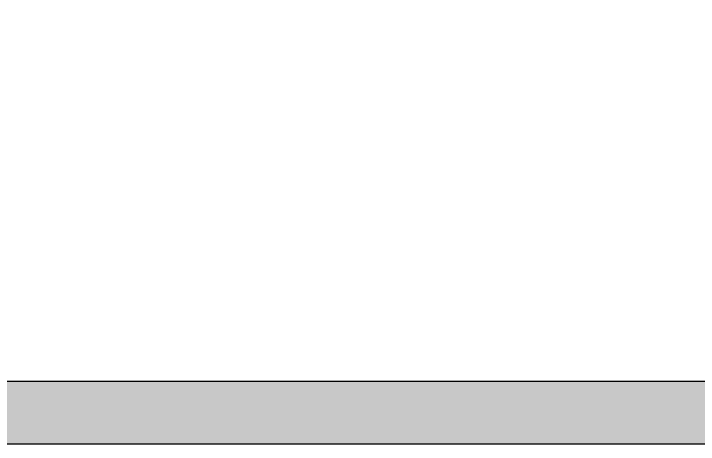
# Model space of a CAD drawing. Extents: x 0 to 420, y 0 to 297.
# Drawn here: x 165.55 to 185.21, y 157.23 to 169.6 of the extents above; entities that cross this region are included whole.
import ezdxf

# ---------------------------------------------------------------- set-up
doc = ezdxf.new("R2010")
doc.units = 0
doc.layers.add('L25', color=1, linetype='CONTINUOUS')

msp = doc.modelspace()

# ---------------------------------------------------------------- hatches: boundary and pattern name
at = {"layer": 'L25'}
h = msp.add_hatch(color=256, dxfattribs=at)
edge = h.paths.add_edge_path(flags=16)
edge.add_line((92.063905, 168.535785), (92.063905, 243.535785))
edge.add_arc((101.563905, 243.535785), 9.5, 90, 180, ccw=False)
edge.add_line((101.563905, 253.035785), (256.563905, 253.035785))
edge.add_arc((256.563905, 243.535785), 9.5, 0, 90, ccw=False)
edge.add_line((266.063905, 243.535785), (266.063905, 168.535785))
edge.add_arc((256.563905, 168.535785), 9.5, -90, 0, ccw=False)
edge.add_line((256.563905, 159.035785), (101.563905, 159.035785))
edge.add_arc((101.563905, 168.535785), 9.5, 180, 270, ccw=False)
edge = h.paths.add_edge_path()
edge.add_line((90.263905, 168.535785), (90.263905, 243.535785))
edge.add_arc((101.563905, 243.535785), 11.3, 90, 180, ccw=False)
edge.add_line((101.563905, 254.835785), (256.563905, 254.835785))
edge.add_arc((256.563905, 243.535785), 11.3, 0, 90, ccw=False)
edge.add_line((267.863905, 243.535785), (267.863905, 168.535785))
edge.add_arc((256.563905, 168.535785), 11.3, -90, 0, ccw=False)
edge.add_line((256.563905, 157.235785), (101.563905, 157.235785))
edge.add_arc((101.563905, 168.535785), 11.3, 180, 270, ccw=False)

# ---------------------------------------------------------------- linework, layer by layer
for points in [[(90.263905, 168.535785), (90.263905, 243.535785, -0.414213562), (101.563905, 254.835785), (256.563905, 254.835785, -0.414213562), (267.863905, 243.535785), (267.863905, 168.535785, -0.414213562), (256.563905, 157.235785), (101.563905, 157.235785, -0.414213562)], [(92.063905, 168.535785), (92.063905, 243.535785, -0.414213562), (101.563905, 253.035785), (256.563905, 253.035785, -0.414213562), (266.063905, 243.535785), (266.063905, 168.535785, -0.414213562), (256.563905, 159.035785), (101.563905, 159.035785, -0.414213562)]]:
    msp.add_lwpolyline(points, format="xyb", close=True, dxfattribs=at)

doc.saveas('drawing.dxf')
